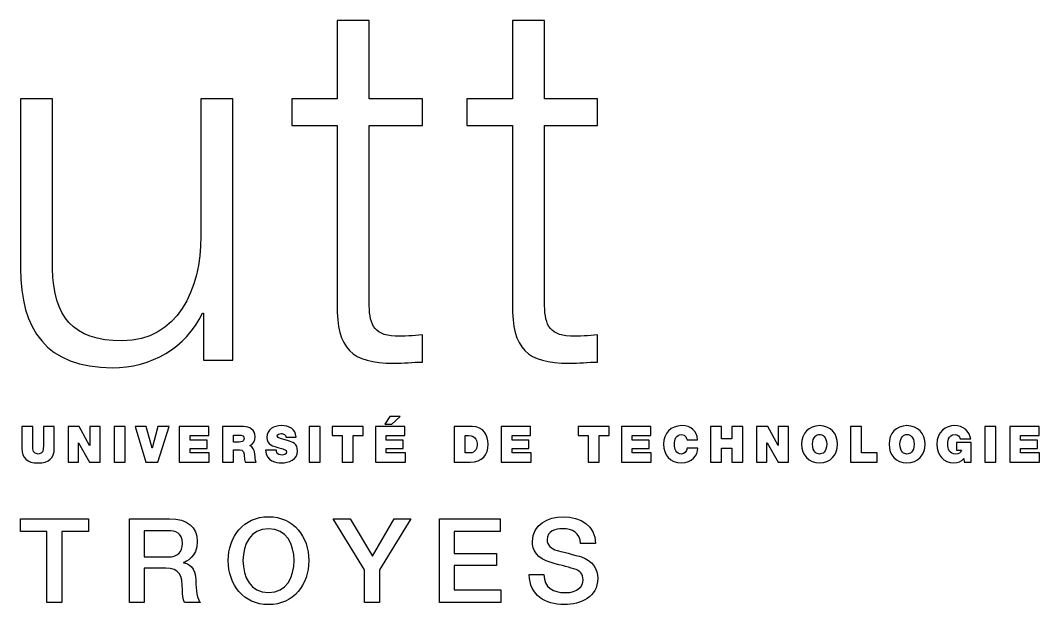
# Model space of a CAD drawing. Extents: x -0.1 to 68.2, y 0 to 24.5.
# Drawn here: x 28.63 to 68.16, y 0.04 to 22.71 of the extents above; entities that cross this region are included whole.
import ezdxf

# ---------------------------------------------------------------- set-up
doc = ezdxf.new("R2010")
doc.units = 0
doc.layers.add('ink_ext_XXXXXX', color=7, linetype='CONTINUOUS')

msp = doc.modelspace()

# ---------------------------------------------------------------- linework, layer by layer
at = {"layer": 'ink_ext_XXXXXX', "color": 7}
for points in [[(44.219635, 18.624478), (44.219635, 19.66482), (42.159413, 19.66482), (42.159413, 22.709398), (40.918693, 22.709398), (40.918693, 19.66482), (39.152335, 19.66482), (39.152335, 18.624478), (40.918693, 18.624478), (40.918693, 11.688515)], [(51.016957, 18.624478), (51.016957, 19.66482), (48.957088, 19.66482), (48.957088, 22.709398), (47.716368, 22.709398), (47.716368, 19.66482), (45.950716, 19.66482), (45.950716, 18.624478), (47.716368, 18.624478), (47.716368, 11.688515)], [(29.876643, 13.063925), (29.876643, 19.66482), (28.639381, 19.66482), (28.639381, 13.081105)], [(35.634435, 19.66482), (35.634435, 14.338793)], [(35.693349, 11.353164), (35.734624, 11.353164), (35.734624, 9.528421), (36.871627, 9.528421), (36.871627, 19.66482), (35.634435, 19.66482)], [(42.159413, 11.785105), (42.159413, 18.624478), (44.219635, 18.624478)], [(48.957088, 11.785105), (48.957088, 18.624478), (51.016957, 18.624478)], [(44.219635, 9.448835), (44.219635, 10.509884)], [(51.016957, 9.448835), (51.016957, 10.509884)], [(29.116548, 6.200175), (29.116548, 6.950145), (28.691487, 6.950145), (28.691487, 6.103443)], [(29.523866, 6.950145), (29.523866, 6.200175)], [(29.94928, 6.103443), (29.94928, 6.950145), (29.523866, 6.950145)], [(37.282966, 6.950145), (36.474399, 6.950145), (36.474399, 5.571313), (36.899496, 5.571313), (36.899496, 6.05162), (37.123863, 6.05162)], [(46.150741, 6.950145), (45.452946, 6.950145), (45.452946, 5.571313), (46.067838, 5.571313)], [(37.120688, 6.348941), (36.899496, 6.348941), (36.899496, 6.621603), (37.096346, 6.621603)], [(38.920913, 6.531927), (39.322021, 6.531927)], [(46.044202, 5.927372), (45.878043, 5.927372), (45.878043, 6.597932), (46.012804, 6.597932)], [(54.483704, 6.438899), (54.894338, 6.438899)], [(64.93802, 6.331575), (64.93802, 6.034608), (65.124478, 6.034608)], [(65.220922, 5.712687), (65.234987, 5.571317), (65.501413, 5.571317), (65.501413, 6.331575), (64.93802, 6.331575)], [(65.075452, 6.469731), (65.484133, 6.469731)], [(38.561432, 6.034581), (38.136688, 6.034581)], [(54.901746, 6.113673), (54.483704, 6.113673)], [(37.35211, 5.571313), (37.77368, 5.571313)], [(32.85818, 3.375765), (34.413366, 3.375765)], [(34.26721, 1.459864), (33.428198, 1.459864), (33.428198, 0.118745), (32.85818, 0.118745), (32.85818, 3.375765)], [(34.354099, 2.910416), (33.428198, 2.910416), (33.428198, 1.89297)], [(50.92841, 2.413317), (50.358321, 2.413317)], [(33.428198, 1.89297), (34.363342, 1.89297)], [(34.951846, 1.674177), (34.951846, 1.66522)], [(48.364774, 1.204351), (48.934863, 1.204351)], [(35.613269, 0.118745), (35.00194, 0.118745)]]:
    msp.add_lwpolyline(points, dxfattribs=at)
for points in [[(42.960924, 7.334108), (42.770777, 7.046912), (43.033949, 7.046912), (43.36556, 7.334108)], [(31.321339, 6.950145), (31.321339, 6.214215), (31.318093, 6.214215), (30.917091, 6.950145), (30.485009, 6.950145), (30.485009, 5.571313), (30.885941, 5.571313), (30.885941, 6.324917), (30.889327, 6.324917), (31.311214, 5.571313), (31.725446, 5.571313), (31.725446, 6.950145)], [(32.264808, 6.950145), (32.264808, 5.571313), (32.690046, 5.571313), (32.690046, 6.950145)], [(33.965444, 6.950145), (33.740618, 6.113673), (33.737161, 6.113673), (33.512477, 6.950145), (33.083852, 6.950145), (33.495191, 5.571313), (33.96876, 5.571313), (34.40056, 6.950145)], [(35.219674, 5.927372), (35.219674, 6.096634), (35.872913, 6.096634), (35.872913, 6.424965), (35.219674, 6.424965), (35.219674, 6.597932), (35.93853, 6.597932), (35.93853, 6.950145), (34.794542, 6.950145), (34.794542, 5.571313), (35.958991, 5.571313), (35.958991, 5.927372)], [(39.830374, 6.950145), (39.830374, 5.571313), (40.255118, 5.571313), (40.255118, 6.950145)], [(40.728899, 6.950145), (40.728899, 6.597932), (41.112016, 6.597932), (41.112016, 5.571313), (41.537113, 5.571313), (41.537113, 6.597932), (41.924816, 6.597932), (41.924816, 6.950145)], [(42.822988, 5.927372), (42.822988, 6.096634), (43.472804, 6.096634), (43.472804, 6.424965), (42.822988, 6.424965), (42.822988, 6.597932), (43.538421, 6.597932), (43.538421, 6.950145), (42.397891, 6.950145), (42.397891, 5.571313), (43.56241, 5.571313), (43.56241, 5.927372)], [(47.699435, 5.927372), (47.699435, 6.096634), (48.348899, 6.096634), (48.348899, 6.424965), (47.699435, 6.424965), (47.699435, 6.597932), (48.414515, 6.597932), (48.414515, 6.950145), (47.274338, 6.950145), (47.274338, 5.571313), (48.435682, 5.571313), (48.435682, 5.927372)], [(50.263777, 6.950145), (50.263777, 6.597932), (50.651127, 6.597932), (50.651127, 5.571313), (51.075871, 5.571313), (51.075871, 6.597932), (51.458988, 6.597932), (51.458988, 6.950145)], [(52.36104, 5.927372), (52.36104, 6.096634), (53.010857, 6.096634), (53.010857, 6.424965), (52.36104, 6.424965), (52.36104, 6.597932), (53.076826, 6.597932), (53.076826, 6.950145), (51.936296, 6.950145), (51.936296, 5.571313), (53.097288, 5.571313), (53.097288, 5.927372)], [(56.21796, 6.950145), (56.21796, 6.473189), (55.820732, 6.473189), (55.820732, 6.950145), (55.39881, 6.950145), (55.39881, 5.571313), (55.820732, 5.571313), (55.820732, 6.117237), (56.21796, 6.117237), (56.21796, 5.571313), (56.64341, 5.571313), (56.64341, 6.950145)], [(58.022463, 6.950165), (58.022463, 6.214216), (58.018879, 6.214216), (57.617804, 6.950165), (57.182321, 6.950165), (57.182321, 5.571314), (57.583396, 5.571314), (57.583396, 6.324933), (57.590206, 6.324933), (58.012069, 5.571314), (58.422821, 5.571314), (58.422821, 6.950165)], [(61.246476, 5.927394), (61.246476, 6.950167), (60.821839, 6.950167), (60.821839, 5.571328), (61.855161, 5.571328), (61.855161, 5.927394)], [(66.033085, 6.950134), (66.033085, 5.57127), (66.454234, 5.57127), (66.454234, 6.950134)], [(67.418839, 5.927366), (67.418839, 6.096625), (68.068613, 6.096625), (68.068613, 6.424941), (67.418839, 6.424941), (67.418839, 6.597921), (68.134259, 6.597921), (68.134259, 6.950154), (66.994019, 6.950154), (66.994019, 5.571287), (68.155166, 5.571287), (68.155166, 5.927366)], [(37.120688, 6.348941)], [(46.044202, 5.927372)], [(59.622472, 5.882202)], [(63.012481, 5.882199)], [(28.632925, 3.375765), (31.269586, 3.375765), (31.269586, 2.883284), (30.233831, 2.883284), (30.233831, 0.118745), (29.663883, 0.118745), (29.663883, 2.883284), (28.632925, 2.883284)], [(41.981966, 1.396047), (40.759591, 3.375765), (41.421049, 3.375765), (42.283238, 1.91601), (43.132021, 3.375765), (43.770549, 3.375765), (42.552407, 1.396047), (42.552407, 0.118745), (41.981966, 0.118745)], [(44.888502, 3.375765), (47.233768, 3.375765), (47.233768, 2.883284), (45.458591, 2.883284), (45.458591, 2.030027), (47.101124, 2.030027), (47.101124, 1.564929), (45.458591, 1.564929), (45.458591, 0.611367), (47.265165, 0.611367), (47.265165, 0.118745), (44.888502, 0.118745)], [(37.264974, 1.747378)]]:
    msp.add_lwpolyline(points, close=True, dxfattribs=at)
for points in [[(35.634435, 14.338793), (35.634435, 12.275749), (34.711851, 10.274617), (32.589469, 10.274617)], [(28.639381, 13.081105), (28.639381, 10.723914), (29.641835, 9.231206), (32.195628, 9.231206)], [(32.589469, 10.274617), (30.623227, 10.274617), (29.935487, 11.235724), (29.876643, 13.063925)], [(40.918693, 11.688515), (40.901407, 9.960221), (41.468321, 9.407383), (43.120027, 9.407383)], [(43.161302, 10.450794), (42.276888, 10.509884), (42.159413, 10.979714), (42.159413, 11.785105)], [(47.716368, 11.688515), (47.699435, 9.960221), (48.266349, 9.407383), (49.918407, 9.407383)], [(49.959682, 10.450794), (49.074563, 10.509884), (48.957088, 10.979714), (48.957088, 11.785105)], [(32.195628, 9.231206), (33.709397, 9.231206), (35.046919, 9.998498), (35.693349, 11.353164)], [(44.219635, 10.509884), (43.866504, 10.46868), (43.514079, 10.450794), (43.161302, 10.450794)], [(51.016957, 10.509884), (50.664532, 10.46868), (50.312107, 10.450794), (49.959682, 10.450794)], [(43.120027, 9.407383), (43.493618, 9.407383), (43.845691, 9.448835), (44.219635, 9.448835)], [(49.918407, 9.407383), (50.291646, 9.407383), (50.644071, 9.448835), (51.016957, 9.448835)], [(37.732052, 6.556198), (37.732052, 6.818665), (37.525324, 6.950145), (37.282966, 6.950145)], [(38.744877, 6.984717), (38.461596, 6.984717), (38.192074, 6.846534), (38.192074, 6.528858)], [(39.322021, 6.531927), (39.311438, 6.870735), (39.045443, 6.984717), (38.744877, 6.984717)], [(46.769513, 6.262193), (46.769513, 6.611655), (46.61041, 6.950145), (46.150741, 6.950145)], [(54.272743, 6.984717), (53.847646, 6.984717), (53.574596, 6.694381), (53.574596, 6.262193)], [(54.894338, 6.438899), (54.860471, 6.784339), (54.649157, 6.98126), (54.272743, 6.984717)], [(59.622472, 6.984733), (59.20467, 6.984733), (58.924161, 6.680985), (58.924161, 6.262183)], [(60.320412, 6.262183), (60.320412, 6.680985), (60.044345, 6.984733), (59.622472, 6.984733)], [(63.012481, 6.984718), (62.594644, 6.984718), (62.315174, 6.680975), (62.315174, 6.2622)], [(63.711351, 6.2622), (63.711351, 6.680975), (63.430708, 6.984718), (63.012481, 6.984718)], [(64.851622, 6.984741), (64.539787, 6.984741), (64.170488, 6.773971), (64.170488, 6.248794)], [(65.484133, 6.469731), (65.421445, 6.79129), (65.200428, 6.984741), (64.851622, 6.984741)], [(37.096346, 6.621603), (37.258977, 6.621603), (37.307307, 6.573625), (37.307307, 6.486877)], [(37.307307, 6.486877), (37.307307, 6.362382), (37.200063, 6.348941), (37.120688, 6.348941)], [(37.525324, 6.210758), (37.666435, 6.262193), (37.732052, 6.414593), (37.732052, 6.556198)], [(38.192074, 6.528858), (38.192074, 6.248787), (38.441135, 6.189662), (38.658799, 6.127749)], [(38.59283, 6.587313), (38.59283, 6.663195), (38.686316, 6.677271), (38.744877, 6.677271)], [(38.990057, 6.411136), (38.796382, 6.46631), (38.599532, 6.486877), (38.59283, 6.587313)], [(38.744877, 6.677271), (38.786505, 6.677271), (38.835188, 6.670357), (38.869055, 6.642487)], [(38.869055, 6.642487), (38.904332, 6.621603), (38.927616, 6.587313), (38.920913, 6.531927)], [(39.380582, 6.013626), (39.380582, 6.266179), (39.18726, 6.359066), (38.990057, 6.411136)], [(46.012804, 6.597932), (46.320427, 6.597932), (46.347943, 6.355608), (46.347943, 6.26939)], [(53.99934, 6.262193), (53.99934, 6.445567), (54.061429, 6.639277), (54.258985, 6.639277)], [(54.258985, 6.639277), (54.435021, 6.639277), (54.472768, 6.486877), (54.483704, 6.438899)], [(59.349735, 6.262183), (59.349735, 6.570151), (59.515153, 6.639279), (59.622472, 6.639279)], [(59.622472, 6.639279), (59.72942, 6.639279), (59.89891, 6.570151), (59.89891, 6.262183)], [(62.739655, 6.2622), (62.739655, 6.570164), (62.905774, 6.639269), (63.012481, 6.639269)], [(63.012481, 6.639269), (63.123487, 6.639269), (63.289605, 6.570164), (63.289605, 6.2622)], [(64.595645, 6.238426), (64.595645, 6.331575), (64.585196, 6.639271), (64.875733, 6.639271)], [(64.875733, 6.639271), (64.975392, 6.639271), (65.06179, 6.570193), (65.075452, 6.469731)], [(28.691487, 6.103443), (28.691487, 5.723395), (28.898602, 5.539986), (29.320207, 5.539986)], [(29.323805, 5.882216), (29.116548, 5.882216), (29.116548, 6.05864), (29.116548, 6.200175)], [(29.320207, 5.539986), (29.742306, 5.539986), (29.94928, 5.723395), (29.94928, 6.103443)], [(29.523866, 6.200175), (29.523866, 6.05864), (29.523866, 5.882216), (29.323805, 5.882216)], [(37.123863, 6.05162), (37.293549, 6.05162), (37.304132, 5.916753), (37.31401, 5.785343)], [(37.728877, 5.868246), (37.711591, 6.038038), (37.642446, 6.165743), (37.525324, 6.210758)], [(38.136688, 6.034581), (38.140216, 5.595231), (38.586127, 5.539986), (38.741702, 5.539986)], [(38.575543, 5.944517), (38.56496, 5.968682), (38.561432, 5.999515), (38.561432, 6.034581)], [(38.779449, 5.84394), (38.700074, 5.84394), (38.606941, 5.861861), (38.575543, 5.944517)], [(38.658799, 6.127749), (38.893396, 6.062344), (38.955485, 6.041495), (38.955485, 5.968682)], [(38.741702, 5.539986), (39.048971, 5.539986), (39.380582, 5.654075), (39.380582, 6.013626)], [(38.955485, 5.968682), (38.955485, 5.868246), (38.848593, 5.84394), (38.779449, 5.84394)], [(46.347943, 6.26939), (46.347943, 6.141437), (46.306668, 5.927372), (46.044202, 5.927372)], [(46.067838, 5.571313), (46.548321, 5.571313), (46.769513, 5.840623), (46.769513, 6.262193)], [(53.574596, 6.262193), (53.574596, 5.854699), (53.826832, 5.539986), (54.272743, 5.539986)], [(54.258985, 5.882216), (54.061429, 5.882216), (53.99934, 6.076067), (53.99934, 6.262193)], [(54.483704, 6.113673), (54.459363, 5.982652), (54.403624, 5.882216), (54.258985, 5.882216)], [(54.272743, 5.539986), (54.673499, 5.539986), (54.901746, 5.833991), (54.901746, 6.113673)], [(58.924161, 6.262183), (58.924161, 5.840607), (59.20467, 5.540004), (59.622472, 5.540004)], [(59.622472, 5.882202), (59.515153, 5.882202), (59.349735, 5.954771), (59.349735, 6.262183)], [(59.89891, 6.262183), (59.89891, 5.954771), (59.72942, 5.882202), (59.622472, 5.882202)], [(59.622472, 5.540004), (60.044345, 5.540004), (60.320412, 5.840607), (60.320412, 6.262183)], [(62.315174, 6.2622), (62.315174, 5.840611), (62.594644, 5.539995), (63.012481, 5.539995)], [(63.012481, 5.882199), (62.905774, 5.882199), (62.739655, 5.954783), (62.739655, 6.2622)], [(63.289605, 6.2622), (63.289605, 5.954783), (63.123487, 5.882199), (63.012481, 5.882199)], [(63.012481, 5.539995), (63.430708, 5.539995), (63.711351, 5.840611), (63.711351, 6.2622)], [(64.170488, 6.248794), (64.170488, 5.854701), (64.422849, 5.540012), (64.827511, 5.540012)], [(64.906676, 5.882227), (64.647885, 5.882227), (64.595645, 6.110357), (64.595645, 6.238426)], [(65.124478, 6.034608), (65.103582, 5.934186), (65.003521, 5.882227), (64.906676, 5.882227)], [(37.31401, 5.785343), (37.321066, 5.712671), (37.327769, 5.640493), (37.35211, 5.571313)], [(37.77368, 5.571313), (37.73558, 5.637071), (37.73558, 5.799172), (37.728877, 5.868246)], [(64.827511, 5.540012), (64.979812, 5.540012), (65.124478, 5.592132), (65.220922, 5.712687)], [(34.413366, 3.375765), (35.12513, 3.375765), (35.490149, 3.047435), (35.490149, 2.495295)], [(36.694885, 1.747378), (36.694885, 2.677943), (37.278732, 3.453556), (38.254868, 3.453556)], [(38.254868, 3.453556), (39.231005, 3.453556), (39.814852, 2.677943), (39.814852, 1.747378)], [(48.487893, 2.495295), (48.487893, 3.147589), (49.090085, 3.453556), (49.678518, 3.453556)], [(49.678518, 3.453556), (50.358321, 3.453556), (50.92841, 3.093088), (50.92841, 2.413317)], [(34.919813, 2.413317), (34.919813, 2.828395), (34.650679, 2.910416), (34.354099, 2.910416)], [(38.254868, 2.987957), (37.556721, 2.987957), (37.264974, 2.37225), (37.264974, 1.747378)], [(39.245116, 1.747378), (39.245116, 2.37225), (38.952663, 2.987957), (38.254868, 2.987957)], [(49.65594, 2.987957), (49.391357, 2.987957), (49.058335, 2.892213), (49.058335, 2.563812)], [(50.358321, 2.413317), (50.330804, 2.832777), (50.048229, 2.987957), (49.65594, 2.987957)], [(34.363342, 1.89297), (34.723634, 1.89297), (34.919813, 2.071094), (34.919813, 2.413317)], [(35.490149, 2.495295), (35.490149, 1.870424), (35.056621, 1.710792), (34.951846, 1.674177)], [(49.208971, 1.669728), (48.652288, 1.820195), (48.487893, 2.157871), (48.487893, 2.495295)], [(49.058335, 2.563812), (49.058335, 2.335815), (49.213557, 2.208113), (49.44639, 2.144116)], [(49.44639, 2.144116), (49.496132, 2.13046), (50.21721, 1.94353), (50.385485, 1.89297)], [(34.951846, 1.66522), (35.148061, 1.637742), (35.435469, 1.491865), (35.435469, 0.976241)], [(38.254868, 0.041092), (37.278732, 0.041092), (36.694885, 0.816571), (36.694885, 1.747378)], [(37.264974, 1.747378), (37.264974, 1.122193), (37.556721, 0.506415), (38.254868, 0.506415)], [(38.254868, 0.506415), (38.952663, 0.506415), (39.245116, 1.122193), (39.245116, 1.747378)], [(39.814852, 1.747378), (39.814852, 0.816571), (39.231005, 0.041092), (38.254868, 0.041092)], [(50.180521, 1.400637), (49.952627, 1.487275), (49.65594, 1.546722), (49.208971, 1.669728)], [(50.385485, 1.89297), (50.814463, 1.765543), (51.019779, 1.400637), (51.019779, 1.063032)], [(34.915121, 0.597503), (34.915121, 1.195281), (34.792037, 1.459864), (34.26721, 1.459864)], [(49.724027, 0.041092), (48.980724, 0.041092), (48.378532, 0.397083), (48.364774, 1.204351)], [(48.934863, 1.204351), (48.934863, 0.702454), (49.304574, 0.506415), (49.760715, 0.506415)], [(50.44969, 0.998883), (50.44969, 1.249895), (50.312813, 1.350616), (50.180521, 1.400637)], [(35.435469, 0.976241), (35.435469, 0.597503), (35.490149, 0.251174), (35.613269, 0.118745)], [(51.019779, 1.063032), (51.019779, 0.333099), (50.372079, 0.041092), (49.724027, 0.041092)], [(49.760715, 0.506415), (50.262365, 0.506415), (50.44969, 0.752725), (50.44969, 0.998883)], [(35.00194, 0.118745), (34.915121, 0.260283), (34.915121, 0.438118), (34.915121, 0.597503)]]:
    msp.add_open_spline(points, degree=3, dxfattribs=at)

doc.saveas('drawing.dxf')
